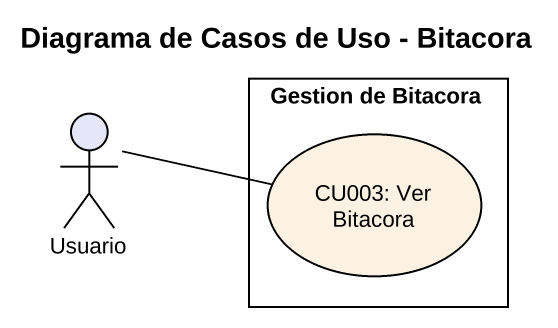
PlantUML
@startuml
title Diagrama de Casos de Uso - Bitacora
actor Usuario #E6E6FA
rectangle "Gestion de Bitacora" as Gestion_de_Bitacora {
  usecase "CU003: Ver Bitacora" as CU003_Ver_Bitacora
}
Usuario -right- CU003_Ver_Bitacora
@enduml
